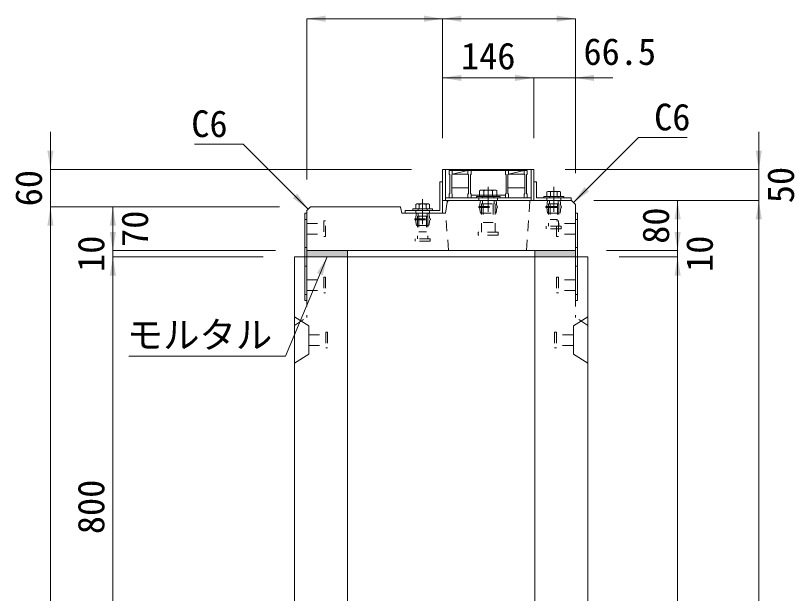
# Model space of a CAD drawing. Units: millimetres at full size. Extents: x -1934 to 78146, y -143454 to -112471.
# Drawn here: x 35943 to 37191, y -135420 to -134496 of the extents above; entities that cross this region are included whole.
import ezdxf
from ezdxf.enums import TextEntityAlignment as Align

# ---------------------------------------------------------------- set-up
doc = ezdxf.new("R2010")
doc.units = ezdxf.units.MM
doc.header["$LTSCALE"] = 23
for name, pattern in [('CHAIN', [18.5, 12, -1.5, 3.5, -1.5]), ('USER2', [1.35, 0.75, -0.6]), ('USER3', [1.35, 0.75, -0.6])]:
    doc.linetypes.add(name, pattern=pattern)
for name, color, linetype, lineweight in [('インサート', 92, 'USER2', 9), ('グレーチング', 7, 'Continuous', 9), ('ジョイント', 7, 'Continuous', 5), ('モルタル', 7, 'Continuous', 13), ('作業エリア', 11, 'Continuous', 13), ('受枠', 3, 'Continuous', 13), ('寸法線', 7, 'Continuous', 13), ('引出線', 4, 'Continuous', 13), ('本体', 2, 'Continuous', 13), ('補助線', 8, 'Continuous', 13), ('ｲﾝｻｰﾄ', 3, 'USER3', 5)]:
    doc.layers.add(name, color=color, linetype=linetype, lineweight=lineweight)
doc.layers.add('ハッチング_モルタル', color=30, linetype='Continuous')
doc.styles.add('ＭＳ ゴシック', font='')
doc.styles.get('ＭＳ ゴシック').set_extended_font_data('MS Gothic')

# ---------------------------------------------------------------- blocks, each defined once
blk = doc.blocks.new('filled_arrow')
at = {"color": 0, "linetype": 'Continuous', "lineweight": -2}
blk.add_solid([(7.5, 1.25), (0, 0), (7.5, -1.25)], dxfattribs=at)

msp = doc.modelspace()

# ---------------------------------------------------------------- hatches: boundary and pattern name
at = {"layer": 'ハッチング_モルタル'}
for points in [[(36409.82, -134871.65), (36409.82, -134881.65), (36474.82, -134881.65), (36474.82, -134871.65)], [(36774.82, -134871.65), (36774.82, -134881.65), (36839.82, -134881.65), (36839.82, -134871.65)]]:
    msp.add_hatch(color=256, dxfattribs=at).paths.add_polyline_path(points)

# ---------------------------------------------------------------- linework, layer by layer
at = {"layer": 'インサート', "linetype": 'Continuous'}
for p, q in [((36719.32, -134784.85), (36681.32, -134784.85)), ((36681.32, -134784.85), (36681.32, -134787.15)), ((36719.32, -134784.85), (36719.32, -134787.15)), ((36789.32, -134784.85), (36821.32, -134784.85)), ((36789.32, -134784.85), (36789.32, -134787.15)), ((36821.32, -134784.85), (36821.32, -134787.15)), ((36719.32, -134787.15), (36681.32, -134787.15)), ((36789.32, -134787.15), (36821.32, -134787.15)), ((36579.32, -134804.85), (36611.32, -134804.85)), ((36579.32, -134804.85), (36579.32, -134807.15)), ((36579.32, -134807.15), (36611.32, -134807.15)), ((36611.32, -134804.85), (36611.32, -134807.15))]:
    msp.add_line(p, q, dxfattribs=at)
at = {"layer": 'インサート', "linetype": 'Continuous', "lineweight": 13}
for p, q in [((36688.33, -134774.85), (36686.47, -134775.69)), ((36686.47, -134775.69), (36686.47, -134784.85)), ((36714.17, -134784.85), (36686.47, -134784.85)), ((36712.32, -134774.85), (36688.33, -134774.85)), ((36712.32, -134774.85), (36714.17, -134775.69)), ((36714.17, -134775.69), (36714.17, -134784.85)), ((36795.84, -134776.85), (36794.37, -134777.69)), ((36794.37, -134777.69), (36794.37, -134784.85)), ((36794.37, -134784.85), (36816.27, -134784.85)), ((36795.84, -134776.85), (36814.81, -134776.85)), ((36814.81, -134776.85), (36816.27, -134777.69)), ((36816.27, -134777.69), (36816.27, -134784.85)), ((36585.84, -134796.85), (36584.37, -134797.69)), ((36584.37, -134797.69), (36584.37, -134804.85)), ((36585.84, -134796.85), (36604.81, -134796.85)), ((36604.81, -134796.85), (36606.27, -134797.69)), ((36606.27, -134797.69), (36606.27, -134804.85)), ((36584.37, -134804.85), (36606.27, -134804.85))]:
    msp.add_line(p, q, dxfattribs=at)
at = {"layer": 'インサート'}
for p, q in [((36691.32, -134784.85), (36691.32, -134787.15)), ((36709.32, -134784.85), (36709.32, -134787.15)), ((36798.32, -134784.85), (36798.32, -134787.15)), ((36812.32, -134784.85), (36812.32, -134787.15)), ((36686.57, -134800.9), (36687.82, -134791.65)), ((36687.82, -134791.65), (36712.82, -134791.65)), ((36689.42, -134796.65), (36711.22, -134796.65)), ((36689.42, -134796.65), (36689.42, -134842.15)), ((36690.87, -134791.65), (36690.87, -134796.65)), ((36692.32, -134796.65), (36692.32, -134826.65)), ((36708.32, -134796.65), (36708.32, -134826.65)), ((36709.77, -134791.65), (36709.77, -134796.65)), ((36711.22, -134796.65), (36711.22, -134842.15)), ((36714.07, -134800.9), (36712.82, -134791.65)), ((36794.07, -134800.9), (36795.32, -134791.65)), ((36795.32, -134791.65), (36815.32, -134791.65)), ((36797.07, -134796.65), (36813.57, -134796.65)), ((36797.07, -134796.65), (36797.07, -134832.65)), ((36798.2, -134791.65), (36798.2, -134796.65)), ((36799.32, -134796.65), (36799.32, -134821.65)), ((36811.32, -134796.65), (36811.32, -134821.65)), ((36812.45, -134791.65), (36812.45, -134796.65)), ((36813.57, -134796.65), (36813.57, -134832.65)), ((36816.57, -134800.9), (36815.32, -134791.65)), ((36588.32, -134804.85), (36588.32, -134807.15)), ((36602.32, -134804.85), (36602.32, -134807.15)), ((36685.32, -134800.9), (36715.32, -134800.9)), ((36685.32, -134800.9), (36685.32, -134802.4)), ((36685.32, -134802.4), (36715.32, -134802.4)), ((36686.57, -134802.4), (36687.82, -134811.65)), ((36714.07, -134802.4), (36712.82, -134811.65)), ((36715.32, -134800.9), (36715.32, -134802.4)), ((36792.82, -134800.9), (36817.82, -134800.9)), ((36792.82, -134800.9), (36792.82, -134802.4)), ((36792.82, -134802.4), (36817.82, -134802.4)), ((36794.07, -134802.4), (36795.32, -134811.65)), ((36816.57, -134802.4), (36815.32, -134811.65)), ((36817.82, -134800.9), (36817.82, -134802.4)), ((36582.82, -134820.9), (36607.82, -134820.9)), ((36582.82, -134820.9), (36582.82, -134822.4)), ((36582.82, -134822.4), (36607.82, -134822.4)), ((36584.07, -134820.9), (36585.32, -134811.65)), ((36584.07, -134822.4), (36585.32, -134831.65)), ((36585.32, -134811.65), (36605.32, -134811.65)), ((36587.07, -134816.65), (36603.57, -134816.65)), ((36587.07, -134816.65), (36587.07, -134852.65)), ((36588.2, -134811.65), (36588.2, -134816.65)), ((36589.32, -134816.65), (36589.32, -134841.65)), ((36601.32, -134816.65), (36601.32, -134841.65)), ((36602.45, -134811.65), (36602.45, -134816.65)), ((36603.57, -134816.65), (36603.57, -134852.65)), ((36606.57, -134820.9), (36605.32, -134811.65)), ((36606.57, -134822.4), (36605.32, -134831.65)), ((36607.82, -134820.9), (36607.82, -134822.4)), ((36687.82, -134811.65), (36712.82, -134811.65)), ((36795.32, -134811.65), (36815.32, -134811.65)), ((36799.32, -134821.65), (36811.32, -134821.65)), ((36409.82, -134828.15), (36436.82, -134828.15)), ((36409.82, -134828.15), (36409.82, -134845.15)), ((36439.82, -134824.15), (36436.82, -134824.15)), ((36436.82, -134824.15), (36436.82, -134849.15)), ((36439.82, -134849.15), (36439.82, -134824.15)), ((36585.32, -134831.65), (36605.32, -134831.65)), ((36692.32, -134826.65), (36708.32, -134826.65)), ((36793.32, -134836.65), (36793.32, -134832.65)), ((36817.32, -134832.65), (36793.32, -134832.65)), ((36809.82, -134824.15), (36812.82, -134824.15)), ((36809.82, -134849.15), (36809.82, -134824.15)), ((36812.82, -134824.15), (36812.82, -134849.15)), ((36839.82, -134828.15), (36812.82, -134828.15)), ((36817.32, -134832.65), (36817.32, -134836.65)), ((36839.82, -134828.15), (36839.82, -134845.15)), ((36409.82, -134845.15), (36436.82, -134845.15)), ((36589.32, -134841.65), (36601.32, -134841.65)), ((36684.32, -134846.65), (36684.32, -134842.15)), ((36716.32, -134842.15), (36684.32, -134842.15)), ((36716.32, -134846.65), (36684.32, -134846.65)), ((36716.32, -134842.15), (36716.32, -134846.65)), ((36817.32, -134836.65), (36793.32, -134836.65)), ((36839.82, -134845.15), (36812.82, -134845.15)), ((36436.82, -134849.15), (36439.82, -134849.15)), ((36583.32, -134856.65), (36583.32, -134852.65)), ((36607.32, -134852.65), (36583.32, -134852.65)), ((36607.32, -134856.65), (36583.32, -134856.65)), ((36607.32, -134852.65), (36607.32, -134856.65)), ((36812.82, -134849.15), (36809.82, -134849.15))]:
    msp.add_line(p, q, dxfattribs=at)
at = {"layer": 'インサート', "linetype": 'Continuous', "lineweight": 5}
for p, q in [((36693.4, -134775.69), (36693.4, -134784.85)), ((36707.25, -134775.69), (36707.25, -134784.85)), ((36799.85, -134777.69), (36799.85, -134784.85)), ((36810.8, -134777.69), (36810.8, -134784.85)), ((36589.85, -134797.69), (36589.85, -134804.85)), ((36600.8, -134797.69), (36600.8, -134804.85))]:
    msp.add_line(p, q, dxfattribs=at)
for centre, radius, start, end in [((36689.94, -134782.35), 7.5, 62.50883, 117.49117), ((36700.32, -134803.58), 28.73, 76.05376, 103.94624), ((36710.71, -134782.35), 7.5, 62.50883, 117.49117), ((36797.11, -134781.69), 4.85, 55.61575, 124.38425), ((36805.32, -134794.96), 18.12, 72.41205, 107.58795), ((36813.54, -134781.69), 4.85, 55.61575, 124.38425), ((36587.11, -134801.69), 4.85, 55.61575, 124.38425), ((36595.32, -134814.96), 18.12, 72.41205, 107.58795), ((36603.54, -134801.69), 4.85, 55.61575, 124.38425)]:
    msp.add_arc(centre, radius, start, end, dxfattribs=at)
at = {"layer": 'グレーチング'}
for p, q in [((36637.82, -134743.15), (36637.82, -134749.15)), ((36637.82, -134743.15), (36762.82, -134743.15)), ((36642.82, -134743.15), (36642.82, -134749.15)), ((36642.82, -134749.15), (36667.82, -134743.15)), ((36667.82, -134743.15), (36667.82, -134749.15)), ((36672.82, -134743.15), (36672.82, -134749.15)), ((36727.82, -134743.15), (36727.82, -134749.15)), ((36732.82, -134749.15), (36757.82, -134743.15)), ((36732.82, -134743.15), (36732.82, -134749.15)), ((36757.82, -134743.15), (36757.82, -134749.15)), ((36762.82, -134743.15), (36762.82, -134749.15)), ((36637.82, -134749.15), (36638.82, -134750.15)), ((36638.82, -134750.15), (36638.82, -134780.15)), ((36642.82, -134749.15), (36641.82, -134750.15)), ((36641.82, -134750.15), (36641.82, -134780.15)), ((36642.82, -134749.15), (36667.82, -134749.15)), ((36667.82, -134749.15), (36668.82, -134750.15)), ((36668.82, -134750.15), (36668.82, -134780.15)), ((36672.82, -134749.15), (36671.82, -134750.15)), ((36671.82, -134750.15), (36671.82, -134780.15)), ((36727.82, -134749.15), (36728.82, -134750.15)), ((36728.82, -134750.15), (36728.82, -134780.15)), ((36732.82, -134749.15), (36731.82, -134750.15)), ((36731.82, -134750.15), (36731.82, -134780.15)), ((36732.82, -134749.15), (36757.82, -134749.15)), ((36757.82, -134749.15), (36758.82, -134750.15)), ((36758.82, -134750.15), (36758.82, -134780.15)), ((36762.82, -134749.15), (36761.82, -134750.15)), ((36761.82, -134750.15), (36761.82, -134780.15)), ((36668.82, -134771.15), (36641.82, -134771.15)), ((36758.82, -134771.15), (36731.82, -134771.15)), ((36637.82, -134781.15), (36638.82, -134780.15)), ((36637.82, -134787.15), (36637.82, -134781.15)), ((36642.82, -134781.15), (36641.82, -134780.15)), ((36642.82, -134787.15), (36642.82, -134781.15)), ((36667.82, -134781.15), (36668.82, -134780.15)), ((36667.82, -134787.15), (36667.82, -134781.15)), ((36672.82, -134781.15), (36671.82, -134780.15)), ((36672.82, -134787.15), (36672.82, -134781.15)), ((36727.82, -134782.65), (36672.82, -134782.65)), ((36727.82, -134781.15), (36728.82, -134780.15)), ((36727.82, -134787.15), (36727.82, -134781.15)), ((36732.82, -134781.15), (36731.82, -134780.15)), ((36732.82, -134787.15), (36732.82, -134781.15)), ((36757.82, -134781.15), (36758.82, -134780.15)), ((36757.82, -134787.15), (36757.82, -134781.15)), ((36762.82, -134781.15), (36761.82, -134780.15)), ((36762.82, -134787.15), (36762.82, -134781.15)), ((36637.82, -134787.15), (36642.82, -134787.15)), ((36667.82, -134787.15), (36672.82, -134787.15)), ((36727.82, -134787.15), (36732.82, -134787.15)), ((36757.82, -134787.15), (36762.82, -134787.15))]:
    msp.add_line(p, q, dxfattribs=at)
at = {"layer": 'ジョイント'}
for p, q in [((36406.62, -134811.65), (36409.82, -134811.65)), ((36406.62, -134811.65), (36406.62, -134951.65)), ((36409.82, -134811.65), (36409.82, -134951.65)), ((36839.82, -134811.65), (36843.02, -134811.65)), ((36839.82, -134811.65), (36839.82, -134951.65)), ((36843.02, -134811.65), (36843.02, -134951.65)), ((36406.62, -134951.65), (36409.82, -134951.65)), ((36839.82, -134951.65), (36843.02, -134951.65))]:
    msp.add_line(p, q, dxfattribs=at)
at = {"layer": 'ジョイント', "linetype": 'USER2'}
for p, q in [((36406.62, -134821.65), (36409.82, -134821.65)), ((36839.82, -134821.65), (36843.02, -134821.65)), ((36406.62, -134866.65), (36409.82, -134866.65)), ((36839.82, -134866.65), (36843.02, -134866.65)), ((36406.62, -134896.65), (36409.82, -134896.65)), ((36839.82, -134896.65), (36843.02, -134896.65)), ((36406.62, -134941.65), (36409.82, -134941.65)), ((36839.82, -134941.65), (36843.02, -134941.65))]:
    msp.add_line(p, q, dxfattribs=at)
at = {"layer": 'モルタル'}
for points in [[(36409.82, -134871.65), (36474.82, -134871.65), (36474.82, -134881.65), (36409.82, -134881.65)], [(36774.82, -134871.65), (36839.82, -134871.65), (36839.82, -134881.65), (36774.82, -134881.65)]]:
    msp.add_lwpolyline(points, close=True, dxfattribs=at)
at = {"layer": '作業エリア'}
for p, q in [((36634.44, -134794.2), (36634.82, -134791.65)), ((36634.82, -134791.65), (36637.41, -134791.65)), ((36557.36, -134801.65), (36559.82, -134801.65)), ((36559.82, -134801.65), (36560.31, -134804.06))]:
    msp.add_line(p, q, dxfattribs=at)
at = {"layer": '受枠'}
for p, q in [((36627.32, -134741.65), (36773.32, -134741.65)), ((36627.32, -134741.65), (36627.32, -134791.65)), ((36631.82, -134741.65), (36631.82, -134791.65)), ((36768.82, -134741.65), (36768.82, -134791.65)), ((36773.32, -134741.65), (36773.32, -134791.65)), ((36622.82, -134807.15), (36622.82, -134761.65)), ((36622.82, -134761.65), (36627.32, -134761.65)), ((36627.32, -134761.65), (36627.32, -134811.65)), ((36777.82, -134761.65), (36773.32, -134761.65)), ((36777.82, -134787.15), (36777.82, -134761.65)), ((36627.32, -134791.65), (36773.32, -134791.65)), ((36631.82, -134787.15), (36768.82, -134787.15)), ((36773.32, -134791.65), (36833.32, -134791.65)), ((36833.32, -134787.15), (36777.82, -134787.15)), ((36833.32, -134791.65), (36833.32, -134787.15)), ((36567.32, -134811.65), (36567.32, -134807.15)), ((36567.32, -134807.15), (36622.82, -134807.15)), ((36627.32, -134811.65), (36567.32, -134811.65))]:
    msp.add_line(p, q, dxfattribs=at)
at = {"layer": '受枠', "linetype": 'CHAIN'}
for p, q in [((36700.32, -134769.4), (36700.32, -134809.4)), ((36805.32, -134769.4), (36805.32, -134809.4)), ((36595.32, -134789.4), (36595.32, -134829.4))]:
    msp.add_line(p, q, dxfattribs=at)
at = {"layer": '受枠', "linetype": 'USER2'}
for p, q in [((36685.32, -134787.15), (36685.32, -134791.65)), ((36715.32, -134787.15), (36715.32, -134791.65)), ((36794.32, -134787.15), (36794.32, -134791.65)), ((36816.32, -134787.15), (36816.32, -134791.65)), ((36584.32, -134807.15), (36584.32, -134811.65)), ((36606.32, -134807.15), (36606.32, -134811.65))]:
    msp.add_line(p, q, dxfattribs=at)
at = {"layer": '寸法線'}
for p, q in [((36409.82, -134500.55), (36627.32, -134500.55)), ((36409.82, -134757.65), (36409.82, -134500.55)), ((36627.32, -134691.65), (36627.32, -134500.55)), ((36627.32, -134500.55), (36839.82, -134500.55)), ((36627.32, -134691.65), (36627.32, -134500.55)), ((36839.82, -134747.65), (36839.82, -134500.55)), ((36627.32, -134595.19), (36773.32, -134595.19)), ((36627.32, -134691.65), (36627.32, -134595.19)), ((36713.32, -134595.19), (36899.82, -134595.19)), ((36773.32, -134691.65), (36773.32, -134595.19)), ((36773.32, -134691.65), (36773.32, -134595.19)), ((36839.82, -134747.65), (36839.82, -134595.19)), ((35999.26, -134861.65), (35999.26, -134681.65)), ((37133.58, -134851.65), (37133.58, -134681.65)), ((36577.32, -134741.65), (35999.26, -134741.65)), ((36823.32, -134741.65), (37133.58, -134741.65)), ((36869.58, -134791.65), (37133.58, -134791.65)), ((36883.82, -134791.65), (37003.58, -134791.65)), ((36883.82, -134791.65), (37133.58, -134791.65)), ((37003.58, -134871.65), (37003.58, -134791.65)), ((37133.58, -136231.65), (37133.58, -134791.65)), ((35999.26, -136231.65), (35999.26, -134801.65)), ((36365.82, -134801.65), (35999.26, -134801.65)), ((36365.82, -134801.65), (35999.26, -134801.65)), ((36099.26, -134871.65), (36099.26, -134801.65)), ((36365.82, -134801.65), (36099.26, -134801.65)), ((36099.26, -134941.65), (36099.26, -134811.65)), ((37003.58, -134811.65), (37003.58, -134941.65)), ((36359.82, -134871.65), (36099.26, -134871.65)), ((36359.82, -134871.65), (36099.26, -134871.65)), ((36889.82, -134871.65), (37003.58, -134871.65)), ((36889.82, -134871.65), (37003.58, -134871.65)), ((36099.26, -134881.65), (36099.26, -135681.65)), ((36339.82, -134881.65), (36099.26, -134881.65)), ((36339.82, -134881.65), (36099.26, -134881.65)), ((36909.82, -134881.65), (37003.58, -134881.65)), ((36909.82, -134881.65), (37003.58, -134881.65)), ((37003.58, -136231.65), (37003.58, -134881.65))]:
    msp.add_line(p, q, dxfattribs=at)
at = {"layer": '引出線'}
for points in [[(36836.82, -134794.65), (36940.99, -134690.48), (37018.99, -134690.48)], [(36412.1, -134805.36), (36307.94, -134701.2), (36229.94, -134701.2)], [(36442.32, -134881.65), (36375.92, -135040.59), (36125.01, -135040.59)]]:
    msp.add_lwpolyline(points, dxfattribs=at)
at = {"layer": '本体'}
for p, q in [((36634.44, -134794.2), (36631.82, -134811.65)), ((36637.41, -134791.65), (36833.82, -134791.65)), ((36833.82, -134791.65), (36839.82, -134797.65)), ((36839.82, -134797.65), (36839.82, -134871.65)), ((36409.82, -134807.65), (36415.82, -134801.65)), ((36409.82, -134807.65), (36409.82, -134871.65)), ((36415.82, -134801.65), (36557.36, -134801.65)), ((36560.31, -134804.06), (36561.82, -134811.65)), ((36561.82, -134811.65), (36631.82, -134811.65)), ((36409.82, -134871.65), (36839.82, -134871.65)), ((36409.82, -134881.65), (36474.82, -134881.65)), ((36774.82, -134881.65), (36839.82, -134881.65))]:
    msp.add_line(p, q, dxfattribs=at)
at = {"layer": '本体', "linetype": 'USER2', "lineweight": 15}
for p, q in [((36761.82, -134871.65), (36766.82, -134791.65)), ((36636.82, -134871.65), (36631.82, -134811.65))]:
    msp.add_line(p, q, dxfattribs=at)
at = {"layer": '本体', "lineweight": 20}
for p, q in [((36474.82, -134881.65), (36389.82, -134881.65)), ((36389.82, -134881.65), (36389.82, -136231.65)), ((36839.82, -134881.65), (36409.82, -134881.65)), ((36474.82, -135611.12), (36474.82, -134881.65)), ((36774.82, -135611.12), (36774.82, -134881.65)), ((36859.82, -134881.65), (36774.82, -134881.65)), ((36859.82, -136231.65), (36859.82, -134881.65))]:
    msp.add_line(p, q, dxfattribs=at)
at = {"layer": '本体', "linetype": 'USER3', "lineweight": 9}
for p, q in [((36409.82, -134881.65), (36409.82, -134978.65)), ((36839.82, -134881.65), (36839.82, -134978.65))]:
    msp.add_line(p, q, dxfattribs=at)
at = {"layer": '本体', "lineweight": 5}
for p, q in [((36389.82, -134977.65), (36413.02, -134992.15)), ((36859.82, -134977.65), (36836.62, -134992.15)), ((36413.02, -134992.15), (36413.02, -135037.15)), ((36836.62, -134992.15), (36836.62, -135037.15)), ((36389.82, -135051.65), (36413.02, -135037.15)), ((36859.82, -135051.65), (36836.62, -135037.15))]:
    msp.add_line(p, q, dxfattribs=at)
at = {"layer": '本体', "linetype": 'USER3', "lineweight": 5}
for p, q in [((36389.82, -134991.15), (36409.82, -134978.65)), ((36859.82, -134991.15), (36839.82, -134978.65))]:
    msp.add_line(p, q, dxfattribs=at)
at = {"layer": '本体'}
for centre, start, end in [((36637.41, -134794.65), 90, 171.46923), ((36557.36, -134804.65), 11.30993, 90)]:
    msp.add_arc(centre, 3, start, end, dxfattribs=at)
at = {"layer": '補助線'}
msp.add_line((36474.82, -134881.65), (36774.82, -134881.65), dxfattribs=at)
at = {"layer": 'ｲﾝｻｰﾄ'}
for p, q in [((36409.82, -134918.14), (36436.82, -134918.14)), ((36436.82, -134914.15), (36436.82, -134939.14)), ((36436.82, -134914.15), (36439.82, -134914.15)), ((36439.82, -134914.15), (36439.82, -134939.14)), ((36812.82, -134914.15), (36809.82, -134914.15)), ((36809.82, -134914.15), (36809.82, -134939.14)), ((36812.82, -134914.15), (36812.82, -134939.14)), ((36839.82, -134918.14), (36812.82, -134918.14)), ((36409.82, -134935.15), (36436.82, -134935.15)), ((36839.82, -134935.15), (36812.82, -134935.15)), ((36436.82, -134939.14), (36439.82, -134939.14)), ((36812.82, -134939.14), (36809.82, -134939.14)), ((36413.02, -135006.15), (36440.02, -135006.15)), ((36413.02, -135006.15), (36413.02, -135023.15)), ((36440.02, -135002.15), (36440.02, -135027.15)), ((36440.02, -135002.15), (36443.03, -135002.15)), ((36443.03, -135002.15), (36443.03, -135027.15)), ((36806.62, -135002.15), (36806.62, -135027.15)), ((36809.62, -135002.15), (36806.62, -135002.15)), ((36809.62, -135002.15), (36809.62, -135027.15)), ((36836.62, -135006.15), (36809.62, -135006.15)), ((36836.62, -135006.15), (36836.62, -135023.15)), ((36413.02, -135023.15), (36440.02, -135023.15)), ((36836.62, -135023.15), (36809.62, -135023.15)), ((36440.02, -135027.15), (36443.03, -135027.15)), ((36809.62, -135027.15), (36806.62, -135027.15))]:
    msp.add_line(p, q, dxfattribs=at)

# ---------------------------------------------------------------- block references
at = {"layer": '寸法線', "xscale": 4, "yscale": 4}
for p in [(36409.82, -134500.55), (36627.32, -134500.55), (36627.32, -134595.19), (36839.82, -134595.19)]:
    msp.add_blockref('filled_arrow', p, dxfattribs=at)
for p, rotation in [((36627.32, -134500.55), 180), ((36839.82, -134500.55), 180), ((36773.32, -134595.19), 180), ((36773.32, -134595.19), 180), ((35999.26, -134741.65), 90), ((37133.58, -134741.65), 90), ((37003.58, -134791.65), 270), ((37133.58, -134791.65), 270), ((37133.58, -134791.65), 270), ((35999.26, -134801.65), 270), ((35999.26, -134801.65), 270), ((36099.26, -134801.65), 270), ((36099.26, -134871.65), 90), ((36099.26, -134871.65), 90), ((37003.58, -134871.65), 90), ((37003.58, -134871.65), 90), ((36099.26, -134881.65), 270), ((36099.26, -134881.65), 270), ((37003.58, -134881.65), 270), ((37003.58, -134881.65), 270)]:
    msp.add_blockref('filled_arrow', p, dxfattribs=dict(at, rotation=rotation))
at = {"layer": '引出線', "xscale": 4, "yscale": 4}
for p, rotation in [((36836.82, -134794.65), 45), ((36412.1, -134805.36), 135), ((36442.32, -134881.65), 247.3)]:
    msp.add_blockref('filled_arrow', p, dxfattribs=dict(at, rotation=rotation))

# ---------------------------------------------------------------- texts
at = {"layer": '寸法線', "style": 'ＭＳ ゴシック'}
for s, p in [('66.5', (36910.99, -134553.11)), ('146', (36700.32, -134560.19))]:
    msp.add_text(s, height=42.72, dxfattribs=at).set_placement(p, align=Align.MIDDLE_CENTER)
for s, p in [('60', (35964.26, -134771.65)), ('50', (37168.58, -134766.65)), ('70', (36134.26, -134836.65)), ('80', (36968.58, -134831.65)), ('10', (36064.26, -134876.65)), ('10', (37038.58, -134876.65)), ('800', (36064.26, -135281.65))]:
    msp.add_text(s, height=42.72, rotation=90, dxfattribs=at).set_placement(p, align=Align.MIDDLE_CENTER)
at = {"layer": '引出線', "style": 'ＭＳ ゴシック'}
msp.add_text('C6', height=42.72, dxfattribs=at).set_placement((36965.99, -134636.48), align=Align.TOP_LEFT)
msp.add_text('C6', height=42.72, dxfattribs=at).set_placement((36282.94, -134647.2), align=Align.TOP_RIGHT)
msp.add_text('モルタル', height=42.72, dxfattribs=at).set_placement((36237.96, -134984.99), align=Align.TOP_CENTER)

doc.saveas('drawing.dxf')
